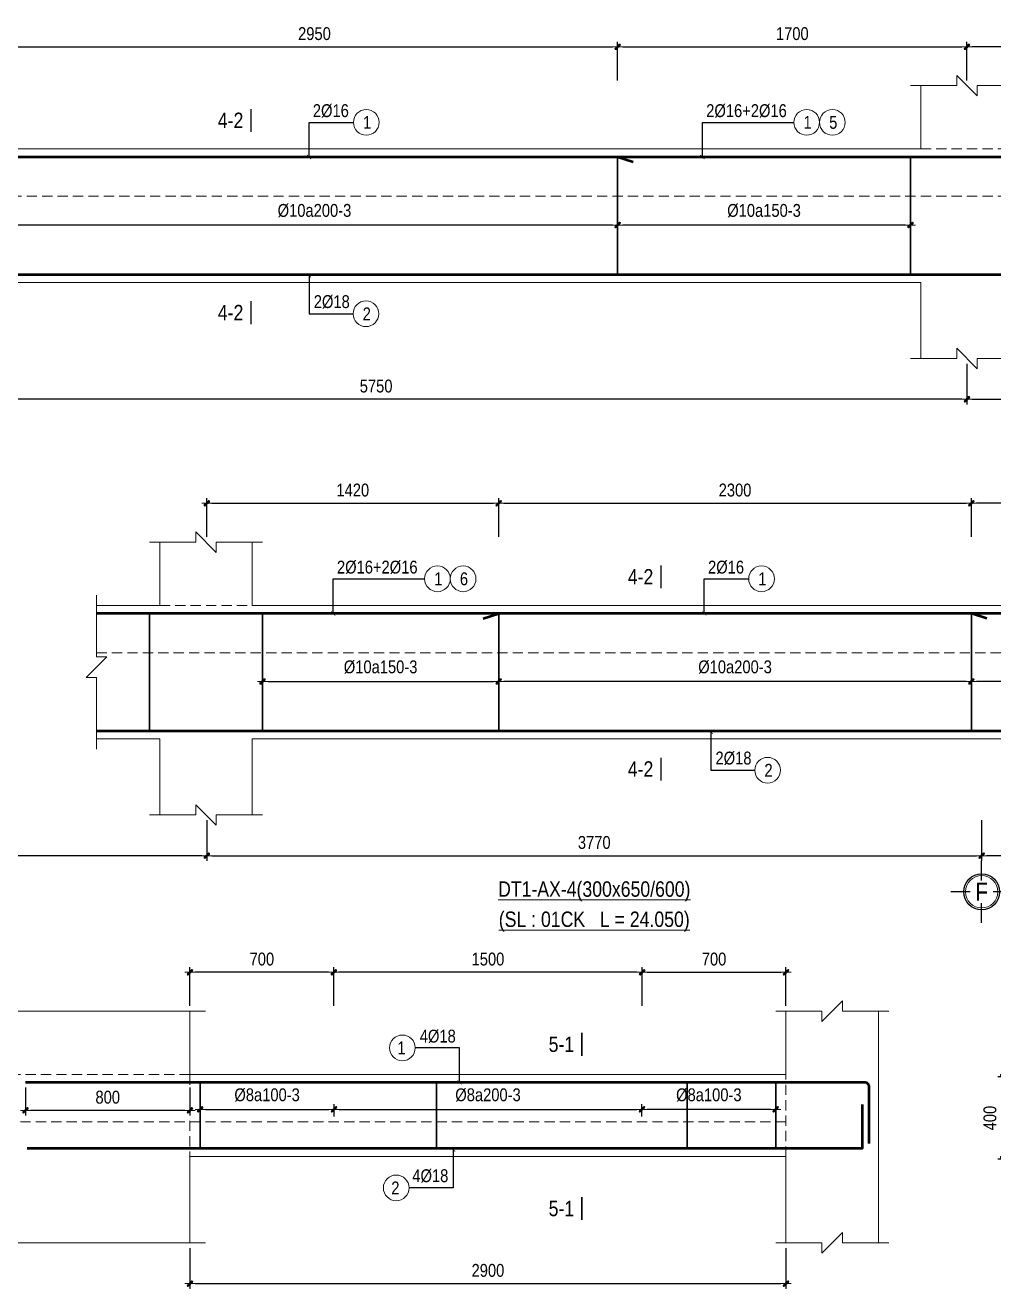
# Model space of a CAD drawing. Header units: millimetres. Extents: x 397144 to 8960116, y 345581 to 674207.
# Drawn here: x 4913242 to 4917954, y 652185 to 658334 of the extents above; entities that cross this region are included whole.
import ezdxf
from ezdxf.enums import TextEntityAlignment as Align

# ---------------------------------------------------------------- set-up
doc = ezdxf.new("R2010")
doc.units = ezdxf.units.MM
doc.header["$PDSIZE"] = -10
doc.linetypes.add('HIDDEN', pattern=[0.375, 0.25, -0.125])
doc.layers.get('0').update_dxf_attribs({"linetype": 'CONTINUOUS'})
doc.layers.get('Defpoints').update_dxf_attribs({"color": 12, "linetype": 'CONTINUOUS'})
for name, color, linetype, lineweight in [('2', 2, 'CONTINUOUS', 20), ('CDAI', 8, 'CONTINUOUS', 30), ('CTHEP', 2, 'CONTINUOUS', 50), ('DBAO', 3, 'CONTINUOUS', 20), ('DGIONG', 4, 'CONTINUOUS', 13), ('KTH', 150, 'CONTINUOUS', 5), ('Net khuat', 8, 'HIDDEN', 13), ('STICK', 1, 'CONTINUOUS', 9), ('TEXT', 7, 'CONTINUOUS', 15)]:
    doc.layers.add(name, color=color, linetype=linetype, lineweight=lineweight)
doc.layers.add('8', color=8, linetype='CONTINUOUS')
doc.styles.add('HELVECONDENSE', font='VHELVCN_0.TTF')
doc.styles.add('Star-HelCon', font='VHELVCN_0.TTF')
doc.styles.add('TTP-HelCon', font='VHELVCN_0.TTF')
doc.styles.add('VNI-HELVE-CONDENSE', font='VHELVCN_0.TTF')
doc.dimstyles.new('kc-25', dxfattribs={"dimtxt": 62.5, "dimasz": 20, "dimexe": 20, "dimexo": 50, "dimgap": 25, "dimtad": 3, "dimdec": 0, "dimzin": 0, "dimdsep": 46, "dimtxsty": 'VNI-HELVE-CONDENSE', "dimblk": 'DIM', "dimcen": 2.5, "dimclrd": 256, "dimclre": 154, "dimclrt": 7, "dimaunit": 1, "dimadec": 0, "dimazin": 0, "dimtfac": 1, "dimtdec": 0, "dimtix": 1, "dimtmove": 0, "dimatfit": 3, "dimldrblk": 'DOT', "dimfxl": 1, "dimtolj": 1, "dimtzin": 0, "dimarcsym": 0})
doc.dimstyles.new('TTP-25', dxfattribs={"dimscale": 25, "dimtxt": 2.5, "dimasz": 1, "dimexe": 1, "dimexo": 1, "dimgap": 0.09, "dimtad": 0, "dimdec": 4, "dimrnd": 5, "dimzin": 9, "dimdsep": 46, "dimtxsty": 'TTP-HelCon', "dimblk": 'Stick1', "dimcen": 0.09, "dimdle": 1.5, "dimclrd": 256, "dimclre": 256, "dimclrt": 7, "dimadec": 0, "dimazin": 0, "dimtfac": 1, "dimtdec": 4, "dimtmove": 0, "dimatfit": 3, "dimldrblk": '_ArchTick1', "dimfxl": 1, "dimtvp": 1, "dimtolj": 1, "dimtzin": 0, "dimarcsym": 0})

# ---------------------------------------------------------------- blocks, each defined once
blk = doc.blocks.new('DIM')
h = blk.add_hatch(color=1)
h.paths.add_polyline_path([(0.49, 0.29, 1), (0.29, 0.49), (-0.19, 0), (0.19, 0)])
h.paths.add_polyline_path([(0.19, 0), (-0.19, 0), (-0.49, -0.29, 1), (-0.29, -0.49)])
at = {"color": 9}
for p, q in [((-0.19, 0), (-1.5, 0)), ((0.19, 0), (1.5, 0))]:
    blk.add_line(p, q, dxfattribs=at)
at = {"color": 1}
for p, q in [((-0.49, -0.29), (0.29, 0.49)), ((-0.29, -0.49), (0.49, 0.29)), ((-0.19, 0), (0.19, 0))]:
    blk.add_line(p, q, dxfattribs=at)
blk.add_arc((-0.39, -0.39), 0.138, 135, 315, dxfattribs=at)
blk = doc.blocks.new('Stick1')
at = {"layer": 'STICK'}
h = blk.add_hatch(color=256, dxfattribs=at)
edge = h.paths.add_edge_path()
edge.add_line((0.3, 0.5), (-0.5, -0.3))
edge.add_arc((-0.4, -0.4), 0.141, 135, 315)
edge.add_line((-0.3, -0.5), (0.5, 0.3))
edge.add_arc((0.4, 0.4), 0.141, 315, 495)
blk.add_line((1, 0), (-1, 0), dxfattribs=at)
blk.add_lwpolyline([(0.3, 0.5), (-0.5, -0.3, 1), (-0.3, -0.5), (0.5, 0.3, 1), (0.3, 0.5, 1)], format="xyb", dxfattribs=at)
blk = doc.blocks.new('*D328')
at = {"layer": 'Defpoints', "color": 0, "transparency": 16777216}
for p in [(4913173.6, 657502.1), (4916123.6, 657502.1), (4913173.6, 657362.1)]:
    blk.add_point(p, dxfattribs=at)
at = {"layer": 'KTH', "lineweight": -2, "transparency": 16777216}
for p, q in [((4913173.6, 657477.1), (4913173.6, 657337.1)), ((4916123.6, 657477.1), (4916123.6, 657337.1)), ((4916098.6, 657362.1), (4913198.6, 657362.1))]:
    blk.add_line(p, q, dxfattribs=at)
at = {"layer": 'KTH', "lineweight": -2, "transparency": 16777216, "xscale": 25, "yscale": 25, "zscale": 25, "rotation": 180}
blk.add_blockref('Stick1', (4913173.6, 657362.1), dxfattribs=at)
at = {"layer": 'KTH', "lineweight": -2, "transparency": 16777216, "xscale": 25, "yscale": 25, "zscale": 25}
blk.add_blockref('Stick1', (4916123.6, 657362.1), dxfattribs=at)
at = {"layer": 'KTH', "color": 7, "transparency": 16777216, "insert": (4914648.6, 657432), "char_height": 62.5, "attachment_point": 5, "style": 'TTP-HelCon'}
blk.add_mtext('\\A1;Þ10a200-3', dxfattribs=at)
blk = doc.blocks.new('_ArchTick1')
at = {"color": 0, "const_width": 3.81}
blk.add_lwpolyline([(-12.7, -12.7), (12.7, 12.7)], dxfattribs=at)
blk = doc.blocks.new('*D329')
at = {"layer": 'Defpoints', "color": 0, "transparency": 16777216}
for p in [(4916123.6, 657502.1), (4917548.6, 657502.1), (4916123.6, 657362.1)]:
    blk.add_point(p, dxfattribs=at)
at = {"layer": 'KTH', "lineweight": -2, "transparency": 16777216}
for p, q in [((4916123.6, 657477.1), (4916123.6, 657337.1)), ((4917548.6, 657477.1), (4917548.6, 657337.1)), ((4917523.6, 657362.1), (4916148.6, 657362.1))]:
    blk.add_line(p, q, dxfattribs=at)
at = {"layer": 'KTH', "lineweight": -2, "transparency": 16777216, "xscale": 25, "yscale": 25, "zscale": 25, "rotation": 180}
blk.add_blockref('Stick1', (4916123.6, 657362.1), dxfattribs=at)
at = {"layer": 'KTH', "lineweight": -2, "transparency": 16777216, "xscale": 25, "yscale": 25, "zscale": 25}
blk.add_blockref('Stick1', (4917548.6, 657362.1), dxfattribs=at)
at = {"layer": 'KTH', "color": 7, "transparency": 16777216, "insert": (4916836.1, 657432), "char_height": 62.5, "attachment_point": 5, "style": 'TTP-HelCon'}
blk.add_mtext('\\A1;Þ10a150-3', dxfattribs=at)
blk = doc.blocks.new('*D330')
at = {"layer": 'Defpoints', "color": 0, "transparency": 16777216}
for p in [(4916123.6, 658229.5), (4913173.6, 658040.5), (4916123.6, 658040.5)]:
    blk.add_point(p, dxfattribs=at)
at = {"layer": 'KTH', "lineweight": -2, "transparency": 16777216}
for p, q in [((4913173.6, 658065.5), (4913173.6, 658254.5)), ((4913198.6, 658229.5), (4916098.6, 658229.5)), ((4916123.6, 658065.5), (4916123.6, 658254.5))]:
    blk.add_line(p, q, dxfattribs=at)
at = {"layer": 'KTH', "lineweight": -2, "transparency": 16777216, "xscale": 25, "yscale": 25, "zscale": 25, "rotation": 180}
blk.add_blockref('Stick1', (4913173.6, 658229.5), dxfattribs=at)
at = {"layer": 'KTH', "lineweight": -2, "transparency": 16777216, "xscale": 25, "yscale": 25, "zscale": 25}
blk.add_blockref('Stick1', (4916123.6, 658229.5), dxfattribs=at)
at = {"layer": 'KTH', "color": 7, "transparency": 16777216, "insert": (4914648.6, 658293.3), "char_height": 62.5, "attachment_point": 5, "style": 'TTP-HelCon'}
blk.add_mtext('\\A1;2950', dxfattribs=at)
blk = doc.blocks.new('*D331')
at = {"layer": 'Defpoints', "color": 0, "transparency": 16777216}
for p in [(4917823.6, 658229.5), (4916123.6, 658040.5), (4917823.6, 658040.5)]:
    blk.add_point(p, dxfattribs=at)
at = {"layer": 'KTH', "lineweight": -2, "transparency": 16777216}
for p, q in [((4916123.6, 658065.5), (4916123.6, 658254.5)), ((4916148.6, 658229.5), (4917798.6, 658229.5)), ((4917823.6, 658065.5), (4917823.6, 658254.5))]:
    blk.add_line(p, q, dxfattribs=at)
at = {"layer": 'KTH', "lineweight": -2, "transparency": 16777216, "xscale": 25, "yscale": 25, "zscale": 25, "rotation": 180}
blk.add_blockref('Stick1', (4916123.6, 658229.5), dxfattribs=at)
at = {"layer": 'KTH', "lineweight": -2, "transparency": 16777216, "xscale": 25, "yscale": 25, "zscale": 25}
blk.add_blockref('Stick1', (4917823.6, 658229.5), dxfattribs=at)
at = {"layer": 'KTH', "color": 7, "transparency": 16777216, "insert": (4916973.6, 658293.3), "char_height": 62.5, "attachment_point": 5, "style": 'TTP-HelCon'}
blk.add_mtext('\\A1;1700', dxfattribs=at)
blk = doc.blocks.new('*D332')
at = {"layer": 'Defpoints', "color": 0, "transparency": 16777216}
for p in [(4912073.6, 656712.1), (4917823.6, 656712.1), (4912073.6, 656514.1)]:
    blk.add_point(p, dxfattribs=at)
at = {"layer": 'KTH', "lineweight": -2, "transparency": 16777216}
for p, q in [((4912073.6, 656687.1), (4912073.6, 656489.1)), ((4917823.6, 656687.1), (4917823.6, 656489.1)), ((4917798.6, 656514.1), (4912098.6, 656514.1))]:
    blk.add_line(p, q, dxfattribs=at)
at = {"layer": 'KTH', "lineweight": -2, "transparency": 16777216, "xscale": 25, "yscale": 25, "zscale": 25, "rotation": 180}
blk.add_blockref('Stick1', (4912073.6, 656514.1), dxfattribs=at)
at = {"layer": 'KTH', "lineweight": -2, "transparency": 16777216, "xscale": 25, "yscale": 25, "zscale": 25}
blk.add_blockref('Stick1', (4917823.6, 656514.1), dxfattribs=at)
at = {"layer": 'KTH', "color": 7, "transparency": 16777216, "insert": (4914948.6, 656577.9), "char_height": 62.5, "attachment_point": 5, "style": 'TTP-HelCon'}
blk.add_mtext('\\A1;5750', dxfattribs=at)
blk = doc.blocks.new('*D333')
at = {"layer": 'Defpoints', "color": 0, "transparency": 16777216}
for p in [(4917823.6, 656712.1), (4921573.6, 656712.1), (4921573.6, 656514.1)]:
    blk.add_point(p, dxfattribs=at)
at = {"layer": 'KTH', "lineweight": -2, "transparency": 16777216}
for p, q in [((4917823.6, 656687.1), (4917823.6, 656489.1)), ((4921573.6, 656687.1), (4921573.6, 656489.1)), ((4917848.6, 656514.1), (4921548.6, 656514.1))]:
    blk.add_line(p, q, dxfattribs=at)
at = {"layer": 'KTH', "lineweight": -2, "transparency": 16777216, "xscale": 25, "yscale": 25, "zscale": 25, "rotation": 180}
blk.add_blockref('Stick1', (4917823.6, 656514.1), dxfattribs=at)
at = {"layer": 'KTH', "lineweight": -2, "transparency": 16777216, "xscale": 25, "yscale": 25, "zscale": 25}
blk.add_blockref('Stick1', (4921573.6, 656514.1), dxfattribs=at)
at = {"layer": 'KTH', "color": 7, "transparency": 16777216, "insert": (4919698.6, 656577.9), "char_height": 62.5, "attachment_point": 5, "style": 'TTP-HelCon'}
blk.add_mtext('\\A1;3750', dxfattribs=at)
blk = doc.blocks.new('*D338')
at = {"layer": 'Defpoints', "color": 0, "transparency": 16777216}
for p in [(4917823.6, 658229.5), (4917823.6, 658040.5), (4919523.6, 658040.5)]:
    blk.add_point(p, dxfattribs=at)
at = {"layer": 'KTH', "lineweight": -2, "transparency": 16777216}
for p, q in [((4917823.6, 658065.5), (4917823.6, 658254.5)), ((4919498.6, 658229.5), (4917848.6, 658229.5)), ((4919523.6, 658065.5), (4919523.6, 658254.5))]:
    blk.add_line(p, q, dxfattribs=at)
at = {"layer": 'KTH', "lineweight": -2, "transparency": 16777216, "xscale": 25, "yscale": 25, "zscale": 25, "rotation": 180}
blk.add_blockref('Stick1', (4917823.6, 658229.5), dxfattribs=at)
at = {"layer": 'KTH', "lineweight": -2, "transparency": 16777216, "xscale": 25, "yscale": 25, "zscale": 25}
blk.add_blockref('Stick1', (4919523.6, 658229.5), dxfattribs=at)
at = {"layer": 'KTH', "color": 7, "transparency": 16777216, "insert": (4918673.6, 658293.3), "char_height": 62.5, "attachment_point": 5, "style": 'TTP-HelCon'}
blk.add_mtext('\\A1;1700', dxfattribs=at)
blk = doc.blocks.new('MC')
at = {"layer": 'CTHEP', "const_width": 10}
blk.add_lwpolyline([(0, 150), (0, 0)], dxfattribs=at)
at = {"layer": 'TEXT', "style": 'TTP-HelCon'}
blk.add_attdef('A', text='', height=100, dxfattribs=at).set_placement((-50, 25.5), align=Align.RIGHT)
blk = doc.blocks.new('*D341')
at = {"layer": 'Defpoints', "color": 0, "transparency": 16777216}
for p in [(4915545, 656007.8), (4914125, 655818.8), (4915545, 655818.8)]:
    blk.add_point(p, dxfattribs=at)
at = {"layer": 'KTH', "lineweight": -2, "transparency": 16777216}
for p, q in [((4914125, 655843.8), (4914125, 656032.8)), ((4914150, 656007.8), (4915520, 656007.8)), ((4915545, 655843.8), (4915545, 656032.8))]:
    blk.add_line(p, q, dxfattribs=at)
at = {"layer": 'KTH', "lineweight": -2, "transparency": 16777216, "xscale": 25, "yscale": 25, "zscale": 25, "rotation": 180}
blk.add_blockref('Stick1', (4914125, 656007.8), dxfattribs=at)
at = {"layer": 'KTH', "lineweight": -2, "transparency": 16777216, "xscale": 25, "yscale": 25, "zscale": 25}
blk.add_blockref('Stick1', (4915545, 656007.8), dxfattribs=at)
at = {"layer": 'KTH', "color": 7, "transparency": 16777216, "insert": (4914835, 656071.6), "char_height": 62.5, "attachment_point": 5, "style": 'TTP-HelCon'}
blk.add_mtext('\\A1;1420', dxfattribs=at)
blk = doc.blocks.new('*D345')
at = {"layer": 'Defpoints', "color": 0, "transparency": 16777216}
for p in [(4914396, 655280.4), (4915545, 655280.4), (4915545, 655140.4)]:
    blk.add_point(p, dxfattribs=at)
at = {"layer": 'KTH', "lineweight": -2, "transparency": 16777216}
for p, q in [((4914396, 655255.4), (4914396, 655115.4)), ((4915545, 655255.4), (4915545, 655115.4)), ((4914421, 655140.4), (4915520, 655140.4))]:
    blk.add_line(p, q, dxfattribs=at)
at = {"layer": 'KTH', "lineweight": -2, "transparency": 16777216, "xscale": 25, "yscale": 25, "zscale": 25, "rotation": 180}
blk.add_blockref('Stick1', (4914396, 655140.4), dxfattribs=at)
at = {"layer": 'KTH', "lineweight": -2, "transparency": 16777216, "xscale": 25, "yscale": 25, "zscale": 25}
blk.add_blockref('Stick1', (4915545, 655140.4), dxfattribs=at)
at = {"layer": 'KTH', "color": 7, "transparency": 16777216, "insert": (4914970.5, 655210.3), "char_height": 62.5, "attachment_point": 5, "style": 'TTP-HelCon'}
blk.add_mtext('\\A1;Þ10a150-3', dxfattribs=at)
blk = doc.blocks.new('*D349')
at = {"layer": 'Defpoints', "color": 0, "transparency": 16777216}
for p in [(4917845, 656007.8), (4917845, 655818.8), (4919195, 655818.8)]:
    blk.add_point(p, dxfattribs=at)
at = {"layer": 'KTH', "lineweight": -2, "transparency": 16777216}
for p, q in [((4917845, 655843.8), (4917845, 656032.8)), ((4919170, 656007.8), (4917870, 656007.8)), ((4919195, 655843.8), (4919195, 656032.8))]:
    blk.add_line(p, q, dxfattribs=at)
at = {"layer": 'KTH', "lineweight": -2, "transparency": 16777216, "xscale": 25, "yscale": 25, "zscale": 25, "rotation": 180}
blk.add_blockref('Stick1', (4917845, 656007.8), dxfattribs=at)
at = {"layer": 'KTH', "lineweight": -2, "transparency": 16777216, "xscale": 25, "yscale": 25, "zscale": 25}
blk.add_blockref('Stick1', (4919195, 656007.8), dxfattribs=at)
at = {"layer": 'KTH', "color": 7, "transparency": 16777216, "insert": (4918520, 656071.6), "char_height": 62.5, "attachment_point": 5, "style": 'TTP-HelCon'}
blk.add_mtext('\\A1;1350', dxfattribs=at)
blk = doc.blocks.new('*D350')
at = {"layer": 'Defpoints', "color": 0, "transparency": 16777216}
for p in [(4917845, 655280.4), (4918995, 655280.4), (4917845, 655140.4)]:
    blk.add_point(p, dxfattribs=at)
at = {"layer": 'KTH', "lineweight": -2, "transparency": 16777216}
for p, q in [((4917845, 655255.4), (4917845, 655115.4)), ((4918995, 655255.4), (4918995, 655115.4)), ((4918970, 655140.4), (4917870, 655140.4))]:
    blk.add_line(p, q, dxfattribs=at)
at = {"layer": 'KTH', "lineweight": -2, "transparency": 16777216, "xscale": 25, "yscale": 25, "zscale": 25, "rotation": 180}
blk.add_blockref('Stick1', (4917845, 655140.4), dxfattribs=at)
at = {"layer": 'KTH', "lineweight": -2, "transparency": 16777216, "xscale": 25, "yscale": 25, "zscale": 25}
blk.add_blockref('Stick1', (4918995, 655140.4), dxfattribs=at)
at = {"layer": 'KTH', "color": 7, "transparency": 16777216, "insert": (4918420, 655210.3), "char_height": 62.5, "attachment_point": 5, "style": 'TTP-HelCon'}
blk.add_mtext('\\A1;Þ10a150-3', dxfattribs=at)
blk = doc.blocks.new('*D351')
at = {"layer": 'Defpoints', "color": 0, "transparency": 16777216}
for p in [(4917845, 656007.8), (4915545, 655818.8), (4917845, 655818.8)]:
    blk.add_point(p, dxfattribs=at)
at = {"layer": 'KTH', "lineweight": -2, "transparency": 16777216}
for p, q in [((4915545, 655843.8), (4915545, 656032.8)), ((4915570, 656007.8), (4917820, 656007.8)), ((4917845, 655843.8), (4917845, 656032.8))]:
    blk.add_line(p, q, dxfattribs=at)
at = {"layer": 'KTH', "lineweight": -2, "transparency": 16777216, "xscale": 25, "yscale": 25, "zscale": 25, "rotation": 180}
blk.add_blockref('Stick1', (4915545, 656007.8), dxfattribs=at)
at = {"layer": 'KTH', "lineweight": -2, "transparency": 16777216, "xscale": 25, "yscale": 25, "zscale": 25}
blk.add_blockref('Stick1', (4917845, 656007.8), dxfattribs=at)
at = {"layer": 'KTH', "color": 7, "transparency": 16777216, "insert": (4916695, 656071.6), "char_height": 62.5, "attachment_point": 5, "style": 'TTP-HelCon'}
blk.add_mtext('\\A1;2300', dxfattribs=at)
blk = doc.blocks.new('*D352')
at = {"layer": 'Defpoints', "color": 0, "transparency": 16777216}
for p in [(4915545, 655280.4), (4917845, 655280.4), (4915545, 655140.4)]:
    blk.add_point(p, dxfattribs=at)
at = {"layer": 'KTH', "lineweight": -2, "transparency": 16777216}
for p, q in [((4915545, 655255.4), (4915545, 655115.4)), ((4917845, 655255.4), (4917845, 655115.4)), ((4917820, 655140.4), (4915570, 655140.4))]:
    blk.add_line(p, q, dxfattribs=at)
at = {"layer": 'KTH', "lineweight": -2, "transparency": 16777216, "xscale": 25, "yscale": 25, "zscale": 25, "rotation": 180}
blk.add_blockref('Stick1', (4915545, 655140.4), dxfattribs=at)
at = {"layer": 'KTH', "lineweight": -2, "transparency": 16777216, "xscale": 25, "yscale": 25, "zscale": 25}
blk.add_blockref('Stick1', (4917845, 655140.4), dxfattribs=at)
at = {"layer": 'KTH', "color": 7, "transparency": 16777216, "insert": (4916695, 655210.3), "char_height": 62.5, "attachment_point": 5, "style": 'TTP-HelCon'}
blk.add_mtext('\\A1;Þ10a200-3', dxfattribs=at)
blk = doc.blocks.new('*D353')
at = {"layer": 'Defpoints', "color": 0, "transparency": 16777216}
for p in [(4911495, 654490.4), (4914125, 654490.4), (4911495, 654292.4)]:
    blk.add_point(p, dxfattribs=at)
at = {"layer": 'KTH', "lineweight": -2, "transparency": 16777216}
for p, q in [((4911495, 654465.4), (4911495, 654267.4)), ((4914125, 654465.4), (4914125, 654267.4)), ((4914100, 654292.4), (4911520, 654292.4))]:
    blk.add_line(p, q, dxfattribs=at)
at = {"layer": 'KTH', "lineweight": -2, "transparency": 16777216, "xscale": 25, "yscale": 25, "zscale": 25, "rotation": 180}
blk.add_blockref('Stick1', (4911495, 654292.4), dxfattribs=at)
at = {"layer": 'KTH', "lineweight": -2, "transparency": 16777216, "xscale": 25, "yscale": 25, "zscale": 25}
blk.add_blockref('Stick1', (4914125, 654292.4), dxfattribs=at)
at = {"layer": 'KTH', "color": 7, "transparency": 16777216, "insert": (4912810, 654356.3), "char_height": 62.5, "attachment_point": 5, "style": 'TTP-HelCon'}
blk.add_mtext('\\A1;2630', dxfattribs=at)
blk = doc.blocks.new('*D354')
at = {"layer": 'Defpoints', "color": 0, "transparency": 16777216}
for p in [(4914125, 654490.4), (4917895, 654490.4), (4917895, 654292.4)]:
    blk.add_point(p, dxfattribs=at)
at = {"layer": 'KTH', "lineweight": -2, "transparency": 16777216}
for p, q in [((4914125, 654465.4), (4914125, 654267.4)), ((4917895, 654465.4), (4917895, 654267.4)), ((4914150, 654292.4), (4917870, 654292.4))]:
    blk.add_line(p, q, dxfattribs=at)
at = {"layer": 'KTH', "lineweight": -2, "transparency": 16777216, "xscale": 25, "yscale": 25, "zscale": 25, "rotation": 180}
blk.add_blockref('Stick1', (4914125, 654292.4), dxfattribs=at)
at = {"layer": 'KTH', "lineweight": -2, "transparency": 16777216, "xscale": 25, "yscale": 25, "zscale": 25}
blk.add_blockref('Stick1', (4917895, 654292.4), dxfattribs=at)
at = {"layer": 'KTH', "color": 7, "transparency": 16777216, "insert": (4916010, 654356.3), "char_height": 62.5, "attachment_point": 5, "style": 'TTP-HelCon'}
blk.add_mtext('\\A1;3770', dxfattribs=at)
blk = doc.blocks.new('*D355')
at = {"layer": 'Defpoints', "color": 0, "transparency": 16777216}
for p in [(4917895, 654490.4), (4919195, 654490.4), (4917895, 654292.4)]:
    blk.add_point(p, dxfattribs=at)
at = {"layer": 'KTH', "lineweight": -2, "transparency": 16777216}
for p, q in [((4917895, 654465.4), (4917895, 654267.4)), ((4919195, 654465.4), (4919195, 654267.4)), ((4919170, 654292.4), (4917920, 654292.4))]:
    blk.add_line(p, q, dxfattribs=at)
at = {"layer": 'KTH', "lineweight": -2, "transparency": 16777216, "xscale": 25, "yscale": 25, "zscale": 25, "rotation": 180}
blk.add_blockref('Stick1', (4917895, 654292.4), dxfattribs=at)
at = {"layer": 'KTH', "lineweight": -2, "transparency": 16777216, "xscale": 25, "yscale": 25, "zscale": 25}
blk.add_blockref('Stick1', (4919195, 654292.4), dxfattribs=at)
at = {"layer": 'KTH', "color": 7, "transparency": 16777216, "insert": (4918545, 654356.3), "char_height": 62.5, "attachment_point": 5, "style": 'TTP-HelCon'}
blk.add_mtext('\\A1;1300', dxfattribs=at)
blk = doc.blocks.new('dau truc')
blk.add_circle((0, 0), 180)
at = {"layer": '8'}
for p, q in [((0, 127), (0, 345)), ((-127, 0), (-345, 0)), ((345, 0), (127, 0)), ((0, -345), (0, -127))]:
    blk.add_line(p, q, dxfattribs=at)
blk.add_circle((0, 0), 200, dxfattribs=at)
at = {"layer": 'TEXT', "style": 'HELVECONDENSE'}
blk.add_attdef('A', text='', height=233, dxfattribs=at).set_placement((0, 0), align=Align.MIDDLE)
blk = doc.blocks.new('*D1879')
at = {"layer": 'Defpoints', "color": 0, "transparency": 16777216}
for p in [(4916242.2, 653057.5), (4916242.2, 652997.5), (4916892.7, 652997.5)]:
    blk.add_point(p, dxfattribs=at)
at = {"layer": 'KTH', "lineweight": -2, "transparency": 16777216}
for p, q in [((4916242.2, 653022.5), (4916242.2, 653082.5)), ((4916867.7, 653057.5), (4916267.2, 653057.5)), ((4916892.7, 653022.5), (4916892.7, 653082.5))]:
    blk.add_line(p, q, dxfattribs=at)
at = {"layer": 'KTH', "lineweight": -2, "transparency": 16777216, "xscale": 25, "yscale": 25, "zscale": 25, "rotation": 180}
blk.add_blockref('Stick1', (4916242.2, 653057.5), dxfattribs=at)
at = {"layer": 'KTH', "lineweight": -2, "transparency": 16777216, "xscale": 25, "yscale": 25, "zscale": 25}
blk.add_blockref('Stick1', (4916892.7, 653057.5), dxfattribs=at)
at = {"layer": 'KTH', "color": 7, "transparency": 16777216, "insert": (4916567.5, 653127.4), "char_height": 62.5, "attachment_point": 5, "style": 'TTP-HelCon'}
blk.add_mtext('\\A1;Þ8a100-3', dxfattribs=at)
blk = doc.blocks.new('*D1880')
at = {"layer": 'Defpoints', "color": 0, "transparency": 16777216}
for p in [(4916242.2, 653057.5), (4914743.7, 652997.5), (4916242.2, 652997.5)]:
    blk.add_point(p, dxfattribs=at)
at = {"layer": 'KTH', "lineweight": -2, "transparency": 16777216}
for p, q in [((4914743.7, 653022.5), (4914743.7, 653082.5)), ((4914768.7, 653057.5), (4916217.2, 653057.5)), ((4916242.2, 653022.5), (4916242.2, 653082.5))]:
    blk.add_line(p, q, dxfattribs=at)
at = {"layer": 'KTH', "lineweight": -2, "transparency": 16777216, "xscale": 25, "yscale": 25, "zscale": 25, "rotation": 180}
blk.add_blockref('Stick1', (4914743.7, 653057.5), dxfattribs=at)
at = {"layer": 'KTH', "lineweight": -2, "transparency": 16777216, "xscale": 25, "yscale": 25, "zscale": 25}
blk.add_blockref('Stick1', (4916242.2, 653057.5), dxfattribs=at)
at = {"layer": 'KTH', "color": 7, "transparency": 16777216, "insert": (4915493, 653127.4), "char_height": 62.5, "attachment_point": 5, "style": 'TTP-HelCon'}
blk.add_mtext('\\A1;Þ8a200-3', dxfattribs=at)
blk = doc.blocks.new('*D1881')
at = {"layer": 'Defpoints', "color": 0, "transparency": 16777216}
for p in [(4916942.7, 653724.9), (4916242.8, 653535.9), (4916942.7, 653535.9)]:
    blk.add_point(p, dxfattribs=at)
at = {"layer": 'KTH', "lineweight": -2, "transparency": 16777216}
for p, q in [((4916242.8, 653560.9), (4916242.8, 653749.9)), ((4916267.8, 653724.9), (4916917.7, 653724.9)), ((4916942.7, 653560.9), (4916942.7, 653749.9))]:
    blk.add_line(p, q, dxfattribs=at)
at = {"layer": 'KTH', "lineweight": -2, "transparency": 16777216, "xscale": 25, "yscale": 25, "zscale": 25, "rotation": 180}
blk.add_blockref('Stick1', (4916242.8, 653724.9), dxfattribs=at)
at = {"layer": 'KTH', "lineweight": -2, "transparency": 16777216, "xscale": 25, "yscale": 25, "zscale": 25}
blk.add_blockref('Stick1', (4916942.7, 653724.9), dxfattribs=at)
at = {"layer": 'KTH', "color": 7, "transparency": 16777216, "insert": (4916592.8, 653788.8), "char_height": 62.5, "attachment_point": 5, "style": 'TTP-HelCon'}
blk.add_mtext('\\A1;700', dxfattribs=at)
blk = doc.blocks.new('*D1882')
at = {"layer": 'Defpoints', "color": 0, "transparency": 16777216}
for p in [(4914742.7, 653724.9), (4914742.7, 653535.9), (4916242.8, 653535.9)]:
    blk.add_point(p, dxfattribs=at)
at = {"layer": 'KTH', "lineweight": -2, "transparency": 16777216}
for p, q in [((4914742.7, 653560.9), (4914742.7, 653749.9)), ((4916217.8, 653724.9), (4914767.7, 653724.9)), ((4916242.8, 653560.9), (4916242.8, 653749.9))]:
    blk.add_line(p, q, dxfattribs=at)
at = {"layer": 'KTH', "lineweight": -2, "transparency": 16777216, "xscale": 25, "yscale": 25, "zscale": 25, "rotation": 180}
blk.add_blockref('Stick1', (4914742.7, 653724.9), dxfattribs=at)
at = {"layer": 'KTH', "lineweight": -2, "transparency": 16777216, "xscale": 25, "yscale": 25, "zscale": 25}
blk.add_blockref('Stick1', (4916242.8, 653724.9), dxfattribs=at)
at = {"layer": 'KTH', "color": 7, "transparency": 16777216, "insert": (4915492.8, 653788.8), "char_height": 62.5, "attachment_point": 5, "style": 'TTP-HelCon'}
blk.add_mtext('\\A1;1500', dxfattribs=at)
blk = doc.blocks.new('*D1883')
at = {"layer": 'Defpoints', "color": 0, "transparency": 16777216}
for p in [(4914042.7, 653724.9), (4914042.7, 653535.9), (4914742.7, 653535.9)]:
    blk.add_point(p, dxfattribs=at)
at = {"layer": 'KTH', "lineweight": -2, "transparency": 16777216}
for p, q in [((4914042.7, 653560.9), (4914042.7, 653749.9)), ((4914717.7, 653724.9), (4914067.7, 653724.9)), ((4914742.7, 653560.9), (4914742.7, 653749.9))]:
    blk.add_line(p, q, dxfattribs=at)
at = {"layer": 'KTH', "lineweight": -2, "transparency": 16777216, "xscale": 25, "yscale": 25, "zscale": 25, "rotation": 180}
blk.add_blockref('Stick1', (4914042.7, 653724.9), dxfattribs=at)
at = {"layer": 'KTH', "lineweight": -2, "transparency": 16777216, "xscale": 25, "yscale": 25, "zscale": 25}
blk.add_blockref('Stick1', (4914742.7, 653724.9), dxfattribs=at)
at = {"layer": 'KTH', "color": 7, "transparency": 16777216, "insert": (4914392.7, 653788.8), "char_height": 62.5, "attachment_point": 5, "style": 'TTP-HelCon'}
blk.add_mtext('\\A1;700', dxfattribs=at)
blk = doc.blocks.new('*D1884')
at = {"layer": 'Defpoints', "color": 0, "transparency": 16777216}
for p in [(4914743.7, 653057.5), (4914092.7, 652997.5), (4914743.7, 652997.5)]:
    blk.add_point(p, dxfattribs=at)
at = {"layer": 'KTH', "lineweight": -2, "transparency": 16777216}
for p, q in [((4914092.7, 653022.5), (4914092.7, 653082.5)), ((4914117.7, 653057.5), (4914718.7, 653057.5)), ((4914743.7, 653022.5), (4914743.7, 653082.5))]:
    blk.add_line(p, q, dxfattribs=at)
at = {"layer": 'KTH', "lineweight": -2, "transparency": 16777216, "xscale": 25, "yscale": 25, "zscale": 25, "rotation": 180}
blk.add_blockref('Stick1', (4914092.7, 653057.5), dxfattribs=at)
at = {"layer": 'KTH', "lineweight": -2, "transparency": 16777216, "xscale": 25, "yscale": 25, "zscale": 25}
blk.add_blockref('Stick1', (4914743.7, 653057.5), dxfattribs=at)
at = {"layer": 'KTH', "color": 7, "transparency": 16777216, "insert": (4914418.2, 653127.4), "char_height": 62.5, "attachment_point": 5, "style": 'TTP-HelCon'}
blk.add_mtext('\\A1;Þ8a100-3', dxfattribs=at)
blk = doc.blocks.new('*D1885')
at = {"layer": 'Defpoints', "color": 0, "transparency": 16777216}
for p in [(4914042.7, 652407.5), (4916942.7, 652407.5), (4916942.7, 652209.5)]:
    blk.add_point(p, dxfattribs=at)
at = {"layer": 'KTH', "lineweight": -2, "transparency": 16777216}
for p, q in [((4914042.7, 652382.5), (4914042.7, 652184.5)), ((4916942.7, 652382.5), (4916942.7, 652184.5)), ((4914067.7, 652209.5), (4916917.7, 652209.5))]:
    blk.add_line(p, q, dxfattribs=at)
at = {"layer": 'KTH', "lineweight": -2, "transparency": 16777216, "xscale": 25, "yscale": 25, "zscale": 25, "rotation": 180}
blk.add_blockref('Stick1', (4914042.7, 652209.5), dxfattribs=at)
at = {"layer": 'KTH', "lineweight": -2, "transparency": 16777216, "xscale": 25, "yscale": 25, "zscale": 25}
blk.add_blockref('Stick1', (4916942.7, 652209.5), dxfattribs=at)
at = {"layer": 'KTH', "color": 7, "transparency": 16777216, "insert": (4915492.7, 652273.4), "char_height": 62.5, "attachment_point": 5, "style": 'TTP-HelCon'}
blk.add_mtext('\\A1;2900', dxfattribs=at)
blk = doc.blocks.new('*D1886')
at = {"layer": 'Defpoints', "color": 0, "transparency": 16777216}
for p in [(4913242.7, 653188.5), (4914042.7, 653188.5), (4913242.7, 653052.6)]:
    blk.add_point(p, dxfattribs=at)
at = {"layer": 'KTH', "lineweight": -2, "transparency": 16777216}
for p, q in [((4913242.7, 653163.5), (4913242.7, 653027.6)), ((4914042.7, 653163.5), (4914042.7, 653027.6)), ((4914017.7, 653052.6), (4913267.7, 653052.6))]:
    blk.add_line(p, q, dxfattribs=at)
at = {"layer": 'KTH', "lineweight": -2, "transparency": 16777216, "xscale": 25, "yscale": 25, "zscale": 25, "rotation": 180}
blk.add_blockref('Stick1', (4913242.7, 653052.6), dxfattribs=at)
at = {"layer": 'KTH', "lineweight": -2, "transparency": 16777216, "xscale": 25, "yscale": 25, "zscale": 25}
blk.add_blockref('Stick1', (4914042.7, 653052.6), dxfattribs=at)
at = {"layer": 'KTH', "color": 7, "transparency": 16777216, "insert": (4913642.7, 653116.5), "char_height": 62.5, "attachment_point": 5, "style": 'TTP-HelCon'}
blk.add_mtext('\\A1;800', dxfattribs=at)
blk = doc.blocks.new('*D1888')
at = {"layer": 'Defpoints', "color": 0, "ltscale": 500, "transparency": 16777216}
for p in [(4918149.2, 653215.2), (4917999.4, 652815.2), (4918149.2, 652815.2)]:
    blk.add_point(p, dxfattribs=at)
at = {"layer": 'KTH', "lineweight": -2, "ltscale": 500, "transparency": 16777216}
for p, q in [((4918124.2, 653215.2), (4917974.4, 653215.2)), ((4917999.4, 653190.2), (4917999.4, 652840.2)), ((4918124.2, 652815.2), (4917974.4, 652815.2))]:
    blk.add_line(p, q, dxfattribs=at)
at = {"layer": 'KTH', "lineweight": -2, "ltscale": 500, "transparency": 16777216, "xscale": 25, "yscale": 25, "zscale": 25}
for p, rotation in [((4917999.4, 653215.2), 90), ((4917999.4, 652815.2), 270)]:
    blk.add_blockref('Stick1', p, dxfattribs=dict(at, rotation=rotation))
at = {"layer": 'KTH', "color": 7, "ltscale": 500, "transparency": 16777216, "insert": (4917935.5, 653015.2), "char_height": 62.5, "attachment_point": 5, "rotation": 90, "style": 'TTP-HelCon'}
blk.add_mtext('\\A1;400', dxfattribs=at)

msp = doc.modelspace()

# ---------------------------------------------------------------- linework, layer by layer
at = {"layer": 'CDAI', "ltscale": 52.5}
for p, q in [((4916123.57749, 657697.07777), (4916123.57749, 657117.07777)), ((4917548.57749, 657697.07777), (4917548.57749, 657117.07777)), ((4913845.98909, 655475.41183), (4913845.98909, 654895.41183)), ((4914395.98909, 655475.41183), (4914395.98909, 654895.41183)), ((4915544.98909, 655475.41183), (4915544.98909, 654895.41183)), ((4917844.98909, 655475.41183), (4917844.98909, 654895.41183)), ((4917844.98909, 655475.41183), (4917844.98909, 654895.41183)), ((4914092.73216, 653192.52396), (4914092.73216, 652862.52396)), ((4915242.73216, 653188.52396), (4915242.73216, 652866.52396)), ((4916462.80959, 653192.52396), (4916462.80959, 652862.52396)), ((4916892.73216, 653192.52396), (4916892.73216, 652862.52396))]:
    msp.add_line(p, q, dxfattribs=at)
at = {"layer": 'CTHEP'}
for p, q in [((4916198.57749, 657668.07777), (4916123.57749, 657693.07777)), ((4915469.98909, 655446.41183), (4915544.98909, 655471.41183)), ((4917919.98909, 655446.41183), (4917844.98909, 655471.41183))]:
    msp.add_line(p, q, dxfattribs=at)
for points in [[(4924704.05124, 657693.07777), (4911253.57749, 657693.07777)], [(4911294.331, 657523.20607), (4911294.331, 657121.07777), (4924704.05124, 657121.07777)], [(4925164.98909, 655471.41183), (4913588.1957, 655471.41183)], [(4913588.1957, 654899.41183), (4925139.52168, 654899.41183)], [(4917313.09912, 653082.06487), (4917313.09912, 652866.52396), (4913251.37502, 652866.52396)]]:
    msp.add_lwpolyline(points, dxfattribs=at)
msp.add_lwpolyline([(4917347.73216, 652891.53186), (4917347.73216, 652891.53186), (4917347.73216, 653168.52396, 0.414213562), (4917327.73216, 653188.52396), (4913242.73216, 653188.52396)], format="xyb", dxfattribs=at)
at = {"layer": 'DBAO'}
for points in [[(4911673.57749, 658040.47211), (4911673.57749, 657732.07777), (4917598.57749, 657732.07777)], [(4917598.57749, 658040.47211), (4917598.57749, 657732.07777)], [(4911673.57749, 656712.07777), (4911673.57749, 657082.07777), (4917598.57749, 657082.07777)], [(4917598.57749, 656712.07777), (4917598.57749, 657082.07777)], [(4913895.98909, 655818.80617), (4913895.98909, 655510.41183)], [(4914345.98909, 655818.80617), (4914345.98909, 655510.41183)], [(4913588.1957, 655510.41183), (4913895.98909, 655510.41183)], [(4914345.98909, 655510.41183), (4919044.98909, 655510.41183)], [(4913588.1957, 654860.41183), (4913895.98909, 654860.41183)], [(4913895.98909, 654490.41183), (4913895.98909, 654860.41183)], [(4914345.98909, 654860.41183), (4919044.98909, 654860.41183)], [(4914345.98909, 654490.41183), (4914345.98909, 654860.41183)], [(4916942.73216, 653535.91831), (4916942.73216, 653227.52396), (4914042.73216, 653227.52396), (4914042.73216, 653535.91831)], [(4917392.73216, 653535.91831), (4917392.73216, 653227.52396), (4917392.73216, 653227.52396), (4917392.73216, 652827.52396), (4917392.73216, 652827.52396), (4917392.73216, 652407.52396)], [(4916942.73216, 652407.52396), (4916942.73216, 652827.52396), (4914042.73216, 652827.52396), (4914042.73216, 652407.52396)]]:
    msp.add_lwpolyline(points, dxfattribs=at)
at = {"layer": 'DGIONG'}
for points in [[(4917548.57749, 658040.47211), (4917773.57749, 658040.47211), (4917773.57749, 658090.47211), (4917873.57749, 657990.47211), (4917873.57749, 658040.47211), (4918098.57749, 658040.47211)], [(4917548.57749, 656712.07777), (4917773.57749, 656712.07777), (4917773.57749, 656762.07777), (4917873.57749, 656662.07777), (4917873.57749, 656712.07777), (4918098.57749, 656712.07777)], [(4913845.98909, 655818.80617), (4914070.98909, 655818.80617), (4914070.98909, 655868.80617), (4914170.98909, 655768.80617), (4914170.98909, 655818.80617), (4914395.98909, 655818.80617)], [(4913588.1957, 655560.41183), (4913588.1957, 655260.41183), (4913638.1957, 655260.41183), (4913538.1957, 655160.41183), (4913588.1957, 655160.41183), (4913588.1957, 654810.41183)], [(4913845.98909, 654490.41183), (4914070.98909, 654490.41183), (4914070.98909, 654540.41183), (4914170.98909, 654440.41183), (4914170.98909, 654490.41183), (4914395.98909, 654490.41183)], [(4914117.73216, 653535.91831), (4912917.73216, 653535.91831), (4912917.73216, 653610.91831), (4912767.73216, 653460.91831), (4912767.73216, 653535.91831), (4911417.73216, 653535.91831)], [(4917442.73216, 653535.91831), (4917217.73217, 653535.91831), (4917217.73217, 653585.91831), (4917117.73217, 653485.91831), (4917117.73217, 653535.91831), (4916892.73216, 653535.91831)], [(4914117.73216, 652407.52396), (4912917.73216, 652407.52396), (4912917.73216, 652482.52396), (4912767.73216, 652332.52396), (4912767.73216, 652407.52396), (4911417.73216, 652407.52396)], [(4917442.73216, 652407.52396), (4917217.73217, 652407.52396), (4917217.73217, 652457.52396), (4917117.73217, 652357.52396), (4917117.73217, 652407.52396), (4916892.73216, 652407.52396)]]:
    msp.add_lwpolyline(points, dxfattribs=at)
for centre in [(4914900.89891, 657861.58688), (4917043.80126, 657861.58688), (4917168.80126, 657861.58688), (4914899.08289, 656930.03351), (4915247.04663, 655639.92093), (4915372.04663, 655639.92093), (4916823.81503, 655639.92093), (4916853.67613, 654708.36757), (4915076.30606, 653357.03307), (4915046.44496, 652675.47971)]:
    msp.add_circle(centre, 62.5, dxfattribs=at)
at = {"layer": 'Net khuat', "ltscale": 200}
for p, q in [((4917598.57749, 657732.07777), (4918048.57749, 657732.07777)), ((4913895.98909, 655510.41183), (4914345.98909, 655510.41183)), ((4914042.73216, 653227.52396), (4911492.73216, 653227.52396)), ((4914042.73216, 653227.52396), (4914042.73216, 652827.52396)), ((4916942.73216, 652827.52396), (4916942.73216, 653227.52396)), ((4916942.73216, 652997.52396), (4911492.73216, 652997.52396))]:
    msp.add_line(p, q, dxfattribs=at)
for points in [[(4911223.57749, 657082.07777), (4911223.57749, 657082.07777), (4911523.57749, 657082.07777), (4911523.57749, 657502.07777), (4924704.05124, 657502.07777)], [(4913588.1957, 655280.41183), (4924744.98909, 655280.41183), (4924744.98909, 654860.41183), (4924744.98909, 654860.41183), (4925194.98909, 654860.41183)]]:
    msp.add_lwpolyline(points, dxfattribs=at)

# ---------------------------------------------------------------- block references
at = {"xscale": 0.75, "yscale": 0.75, "zscale": 0.75}
for p, values in [((4914340.07749, 657814.97211), {'A': '4-2'}), ((4914340.07749, 656879.19253), {'A': '4-2'}), ((4916334.98909, 655593.30617), {'A': '4-2'}), ((4916334.98909, 654657.52659), {'A': '4-2'}), ((4915949.86362, 653318.00147), {'A': '5-1'}), ((4915949.86362, 652518.46633), {'A': '5-1'})]:
    msp.add_blockref('MC', p, dxfattribs=at).add_auto_attribs(values)
at = {"layer": '2', "ltscale": 300}
ref = msp.add_blockref('dau truc', (4917894.98909, 654116.56942), dxfattribs=dict(at, xscale=0.4367131292819977, yscale=0.4367131292819977, zscale=0.4367131292819977))
ref.add_attrib('A', 'F', dxfattribs={"layer": 'TEXT', "height": 87.5, "style": 'HELVECONDENSE'}).set_placement((4917894.98909, 654116.56942), align=Align.MIDDLE)

# ---------------------------------------------------------------- texts
at = {"layer": 'TEXT', "style": 'TTP-HelCon'}
for s, p in [('2Þ16', (4914640.77502, 657887.43982)), ('2Þ16+2Þ16', (4916554.79923, 657887.43982)), ('2Þ18', (4914645.27502, 656957.93056)), ('2Þ16+2Þ16', (4914758.0446, 655665.77388)), ('2Þ16', (4916563.69115, 655665.77388)), ('2Þ18', (4916599.86826, 654736.26462)), ('4Þ18', (4915161.01328, 653382.88602)), ('4Þ18', (4915124.83616, 652703.37676))]:
    msp.add_text(s, height=62.5, dxfattribs=at).set_placement(p)
at = {"layer": 'TEXT', "style": 'Star-HelCon'}
for s, p in [('1', (4914905.06557, 657861.58688)), ('1', (4917047.96792, 657861.58688)), ('5', (4917172.96792, 657861.58688)), ('2', (4914903.24955, 656930.03351)), ('1', (4915251.21329, 655639.92093)), ('6', (4915376.21329, 655639.92093)), ('1', (4916827.9817, 655639.92093)), ('2', (4916857.8428, 654708.36757)), ('1', (4915072.13939, 653357.03307)), ('2', (4915042.2783, 652675.47971))]:
    msp.add_text(s, height=62.5, dxfattribs=at).set_placement(p, align=Align.MIDDLE)
at = {"layer": 'TEXT', "style": 'TTP-HelCon'}
for s, p in [('%%UDT1-AX-4(300x650/600)', (4916009.98909, 654092.43396)), ('%%U(SL : 01CK   L = 24.050)', (4916009.98909, 653945.53936))]:
    msp.add_text(s, height=75, dxfattribs=at).set_placement(p, align=Align.CENTER)

# ---------------------------------------------------------------- dimensions: what is measured, and where the dimension line sits
at = {"layer": 'KTH'}
for base, p1, p2, picture, middle in [((4916123.57749, 658229.47211), (4913173.57749, 658040.47211), (4916123.57749, 658040.47211), '*D330', (4914648.57749, 658293.30544)), ((4917823.57749, 658229.47211), (4916123.57749, 658040.47211), (4917823.57749, 658040.47211), '*D331', (4916973.57749, 658293.30544)), ((4921573.57749, 656514.0999), (4917823.57749, 656712.07777), (4921573.57749, 656712.07777), '*D333', (4919698.57749, 656577.93323)), ((4915544.98909, 656007.80617), (4914124.98909, 655818.80617), (4915544.98909, 655818.80617), '*D341', (4914834.98909, 656071.6395)), ((4917844.98909, 656007.80617), (4915544.98909, 655818.80617), (4917844.98909, 655818.80617), '*D351', (4916694.98909, 656071.6395)), ((4917894.98909, 654292.43396), (4914124.98909, 654490.41183), (4917894.98909, 654490.41183), '*D354', (4916009.98909, 654356.26729)), ((4916942.73216, 653724.91831), (4916242.80959, 653535.91831), (4916942.73216, 653535.91831), '*D1881', (4916592.77088, 653788.75164)), ((4916942.73216, 652209.5461), (4914042.73216, 652407.52396), (4916942.73216, 652407.52396), '*D1885', (4915492.73216, 652273.37943))]:
    dim = msp.add_linear_dim(base=base, p1=p1, p2=p2, angle=180, dimstyle='TTP-25', override={"dimtmove": 1}, dxfattribs=at)
    dim.commit()
    dim.dimension.update_dxf_attribs({"geometry": picture, "text_midpoint": middle})
for base, p1, p2, picture, middle in [((4917823.57749, 658229.47211), (4919523.57749, 658040.47211), (4917823.57749, 658040.47211), '*D338', (4918673.57749, 658293.30544)), ((4912073.57749, 656514.0999), (4917823.57749, 656712.07777), (4912073.57749, 656712.07777), '*D332', (4914948.57749, 656577.93323)), ((4917844.98909, 656007.80617), (4919194.98909, 655818.80617), (4917844.98909, 655818.80617), '*D349', (4918519.98909, 656071.6395)), ((4911494.98909, 654292.43396), (4914124.98909, 654490.41183), (4911494.98909, 654490.41183), '*D353', (4912809.98909, 654356.26729)), ((4917894.98909, 654292.43396), (4919194.98909, 654490.41183), (4917894.98909, 654490.41183), '*D355', (4918544.98909, 654356.26729)), ((4914042.73216, 653724.91831), (4914742.73216, 653535.91831), (4914042.73216, 653535.91831), '*D1883', (4914392.73216, 653788.75164)), ((4914742.73216, 653724.91831), (4916242.80959, 653535.91831), (4914742.73216, 653535.91831), '*D1882', (4915492.77088, 653788.75164))]:
    dim = msp.add_linear_dim(base=base, p1=p1, p2=p2, dimstyle='TTP-25', override={"dimtmove": 1}, dxfattribs=at)
    dim.commit()
    dim.dimension.update_dxf_attribs({"geometry": picture, "text_midpoint": middle})
for base, p1, p2, text, picture, middle in [((4913173.57749, 657362.06459), (4916123.57749, 657502.07777), (4913173.57749, 657502.07777), 'Þ10a200-3', '*D328', (4914648.57749, 657431.98125)), ((4916123.57749, 657362.06459), (4917548.57749, 657502.07777), (4916123.57749, 657502.07777), 'Þ10a150-3', '*D329', (4916836.07749, 657431.98125)), ((4915544.98909, 655140.39865), (4917844.98909, 655280.41183), (4915544.98909, 655280.41183), 'Þ10a200-3', '*D352', (4916694.98909, 655210.31531)), ((4917844.98909, 655140.39865), (4918994.98909, 655280.41183), (4917844.98909, 655280.41183), 'Þ10a150-3', '*D350', (4918419.98909, 655210.31531)), ((4916242.24815, 653057.51078), (4916892.73216, 652997.52396), (4916242.24815, 652997.52396), 'Þ8a100-3', '*D1879', (4916567.49016, 653127.42745))]:
    dim = msp.add_linear_dim(base=base, p1=p1, p2=p2, angle=180, text=text, dimstyle='TTP-25', override={"dimtmove": 1}, dxfattribs=at)
    dim.commit()
    dim.dimension.update_dxf_attribs({"geometry": picture, "text_midpoint": middle})
for base, p1, p2, text, picture, middle in [((4915544.98909, 655140.39865), (4914395.9891, 655280.41183), (4915544.98909, 655280.41183), 'Þ10a150-3', '*D345', (4914970.4891, 655210.31531)), ((4914743.69749, 653057.51078), (4914092.73216, 652997.52396), (4914743.69749, 652997.52396), 'Þ8a100-3', '*D1884', (4914418.21483, 653127.42745)), ((4916242.24815, 653057.51078), (4914743.69749, 652997.52396), (4916242.24815, 652997.52396), 'Þ8a200-3', '*D1880', (4915492.97282, 653127.42745))]:
    dim = msp.add_linear_dim(base=base, p1=p1, p2=p2, text=text, dimstyle='TTP-25', override={"dimtmove": 1}, dxfattribs=at)
    dim.commit()
    dim.dimension.update_dxf_attribs({"geometry": picture, "text_midpoint": middle})
at = {"layer": 'KTH', "ltscale": 500}
dim = msp.add_linear_dim(base=(4917999.38161, 652815.19103), p1=(4918149.21442, 653215.19103), p2=(4918149.21442, 652815.19103), angle=90, dimstyle='TTP-25', override={"dimtxsty": 'TTP-HelCon'}, dxfattribs=at)
dim.commit()
dim.dimension.update_dxf_attribs({"geometry": '*D1888', "text_midpoint": (4917935.54828, 653015.19103)})
at = {"layer": 'KTH'}
dim = msp.add_aligned_dim(p1=(4914042.73216, 653188.52396), p2=(4913242.73216, 653188.52396), distance=135.87811, dimstyle='TTP-25', dxfattribs=at)
dim.commit()
dim.dimension.update_dxf_attribs({"geometry": '*D1886', "text_midpoint": (4913642.73216, 653116.47919)})

# ---------------------------------------------------------------- leaders
at = {"layer": 'DGIONG'}
for points in [[(4914622.26325, 657693.07777), (4914622.26299, 657861.58688), (4914838.39891, 657861.58688)], [(4916536.28747, 657693.07777), (4916536.2872, 657861.58688), (4916981.30126, 657861.58688)], [(4914622.26325, 657117.07777), (4914622.26299, 656930.03351), (4914836.58289, 656930.03351)], [(4914739.53284, 655471.41183), (4914739.53257, 655639.92093), (4915184.54663, 655639.92093)], [(4916545.17938, 655471.41183), (4916545.17911, 655639.92093), (4916761.31503, 655639.92093)], [(4916576.85649, 654895.41183), (4916576.85623, 654708.36757), (4916791.17613, 654708.36757)], [(4915354.94171, 653188.52396), (4915354.94198, 653357.03307), (4915138.80606, 653357.03307)], [(4915323.2646, 652862.52396), (4915323.26486, 652675.47971), (4915108.94496, 652675.47971)]]:
    msp.add_leader(points, dimstyle='kc-25', override={"dimtad": 0, "dimldrblk": 'ArchTick', "dimfxl": 100, "dimarcsym": 1}, dxfattribs=at)

doc.saveas('drawing.dxf')
